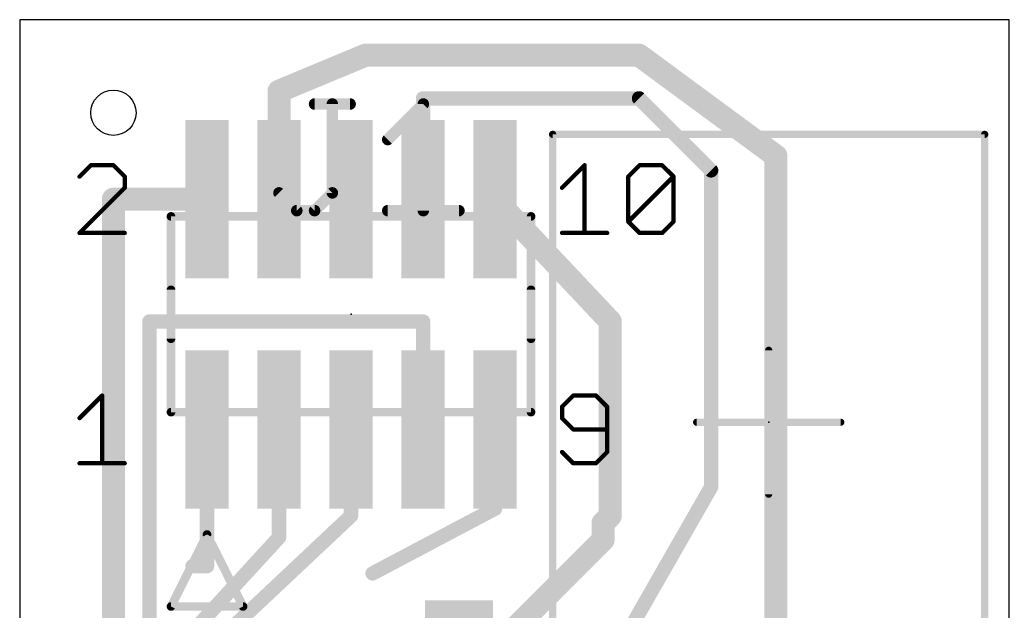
# Model space of a CAD drawing. Extents: x 0 to 17.4, y -0.3 to 29.2.
# Drawn here: x 0 to 17.45, y 18.76 to 29.2 of the extents above; entities that cross this region are included whole.
import ezdxf

# ---------------------------------------------------------------- set-up
doc = ezdxf.new("R2010")
doc.units = 0
for name, color, linetype in [('1', 22, 'CONTINUOUS'), ('20', 7, 'CONTINUOUS'), ('21', 253, 'CONTINUOUS'), ('23', 7, 'CONTINUOUS'), ('25', 253, 'CONTINUOUS'), ('51', 253, 'CONTINUOUS')]:
    doc.layers.add(name, color=color, linetype=linetype)

# ---------------------------------------------------------------- blocks, each defined once
blk = doc.blocks.new('RECT')
blk.add_solid([(-0.5, -0.5), (0.5, -0.5), (-0.5, 0.5), (0.5, 0.5)])

msp = doc.modelspace()

# ---------------------------------------------------------------- linework, layer by layer
at = {"layer": '1'}
for points, const_width in [([(4.572, 27.94), (6.096, 28.575)], 0.4064), ([(6.096, 28.575), (10.922, 28.575)], 0.4064), ([(10.922, 28.575), (13.335, 26.797)], 0.4064), ([(4.572, 26.035), (4.572, 27.94)], 0.4064), ([(10.922, 27.813), (7.112, 27.813)], 0.254), ([(7.112, 27.813), (7.112, 26.035)], 0.254), ([(12.192, 26.543), (10.922, 27.813)], 0.254), ([(13.335, 26.797), (13.335, 12.054)], 0.4064), ([(12.192, 20.955), (12.192, 26.543)], 0.254), ([(3.302, 26.035), (1.651, 26.035)], 0.4064), ([(1.651, 26.035), (1.651, 5.207)], 0.4064), ([(8.382, 26.035), (10.414, 23.876)], 0.4064), ([(2.286, 18.542), (2.286, 23.876)], 0.254), ([(2.286, 23.876), (7.112, 23.876)], 0.254), ([(7.112, 23.876), (7.112, 21.971)], 0.254), ([(10.414, 23.876), (10.414, 20.447)], 0.4064), ([(3.302, 21.971), (3.302, 19.558)], 0.254), ([(4.572, 21.971), (4.572, 20.066)], 0.254), ([(5.842, 20.447), (5.842, 21.971)], 0.254), ([(8.382, 21.971), (8.382, 20.574)], 0.254), ([(10.668, 18.288), (12.192, 20.955)], 0.254), ([(8.382, 20.574), (6.223, 19.431)], 0.254), ([(10.414, 20.447), (10.287, 20.32)], 0.4064), ([(3.683, 18.415), (5.842, 20.447)], 0.254), ([(10.287, 20.32), (10.287, 20.0207)], 0.4064), ([(4.572, 20.066), (3.175, 18.542)], 0.254), ([(10.287, 20.0207), (8.3189, 18.0526)], 0.4064), ([(3.302, 19.558), (3.048, 19.558)], 0.254)]:
    msp.add_lwpolyline(points, dxfattribs=dict(at, const_width=const_width))
for points, const_width in [([(6.096, 28.6766, 1), (6.096, 28.4734)], 0.2032), ([(6.1351, 28.4812, 1), (6.0569, 28.6688)], 0.2032), ([(10.9823, 28.6568, 1), (10.8617, 28.4932)], 0.2032), ([(10.922, 28.4734, 1), (10.922, 28.6766)], 0.2032), ([(4.6736, 27.94, 1), (4.4704, 27.94)], 0.2032), ([(4.5329, 28.0338, 1), (4.6111, 27.8462)], 0.2032), ([(7.112, 27.8765, 1), (7.112, 27.7495)], 0.127), ([(7.1755, 27.813, 1), (7.0485, 27.813)], 0.127), ([(10.9669, 27.8579, 1), (10.8771, 27.7681)], 0.127), ([(10.922, 27.7495, 1), (10.922, 27.8765)], 0.127), ([(13.4366, 26.797, 1), (13.2334, 26.797)], 0.2032), ([(13.2747, 26.7152, 1), (13.3953, 26.8788)], 0.2032), ([(12.2555, 26.543, 1), (12.1285, 26.543)], 0.127), ([(12.1471, 26.4981, 1), (12.2369, 26.5879)], 0.127), ([(1.651, 26.1366, 1), (1.651, 25.9334)], 0.2032), ([(1.7526, 26.035, 1), (1.5494, 26.035)], 0.2032), ([(3.302, 25.9334, 1), (3.302, 26.1366)], 0.2032), ([(8.456, 26.1046, 1), (8.308, 25.9654)], 0.2032), ([(4.4704, 26.035, 1), (4.6736, 26.035)], 0.2032), ([(7.0485, 26.035, 1), (7.1755, 26.035)], 0.127), ([(2.3495, 23.876, 1), (2.2225, 23.876)], 0.127), ([(2.286, 23.9395, 1), (2.286, 23.8125)], 0.127), ([(7.1755, 23.876, 1), (7.0485, 23.876)], 0.127), ([(7.112, 23.8125, 1), (7.112, 23.9395)], 0.127), ([(10.5156, 23.876, 1), (10.3124, 23.876)], 0.2032), ([(10.34, 23.8064, 1), (10.488, 23.9456)], 0.2032), ([(3.3655, 21.971, 1), (3.2385, 21.971)], 0.127), ([(4.6355, 21.971, 1), (4.5085, 21.971)], 0.127), ([(5.9055, 21.971, 1), (5.7785, 21.971)], 0.127), ([(7.0485, 21.971, 1), (7.1755, 21.971)], 0.127), ([(8.4455, 21.971, 1), (8.3185, 21.971)], 0.127), ([(12.1285, 20.955, 1), (12.2555, 20.955)], 0.127), ([(12.2471, 20.9235, 1), (12.1369, 20.9865)], 0.127), ([(8.3185, 20.574, 1), (8.4455, 20.574)], 0.127), ([(8.4117, 20.5179, 1), (8.3523, 20.6301)], 0.127), ([(10.4858, 20.3752, 1), (10.3422, 20.5188)], 0.2032), ([(5.7785, 20.447, 1), (5.9055, 20.447)], 0.127), ([(5.8855, 20.4008, 1), (5.7985, 20.4932)], 0.127), ([(10.3886, 20.32, 1), (10.1854, 20.32)], 0.2032), ([(10.2152, 20.3918, 1), (10.3588, 20.2482)], 0.2032), ([(10.3124, 20.447, 1), (10.5156, 20.447)], 0.2032), ([(4.5085, 20.066, 1), (4.6355, 20.066)], 0.127), ([(4.6188, 20.0231, 1), (4.5252, 20.1089)], 0.127), ([(10.1854, 20.0207, 1), (10.3886, 20.0207)], 0.2032), ([(10.3588, 19.9489, 1), (10.2152, 20.0925)], 0.2032), ([(3.048, 19.6215, 1), (3.048, 19.4945)], 0.127), ([(3.2385, 19.558, 1), (3.3655, 19.558)], 0.127), ([(3.302, 19.4945, 1), (3.302, 19.6215)], 0.127), ([(6.1933, 19.4871, 1), (6.2527, 19.3749)], 0.127)]:
    msp.add_lwpolyline(points, format="xyb", dxfattribs=dict(at, const_width=const_width))
at = {"layer": '20'}
for p, q in [((17.45, 29.2), (0, 29.2)), ((0, 29.2), (0, -0.254)), ((17.45, -0.254), (17.45, 29.2))]:
    msp.add_line(p, q, dxfattribs=at)
msp.add_circle((1.651, 27.559), 0.4, dxfattribs=at)
at = {"layer": '21'}
for points, const_width in [([(9.4298, 27.178, 1), (9.3662, 27.178)], 0.0635), ([(9.398, 27.2097, 1), (9.398, 27.1463)], 0.0635), ([(17.0497, 27.178, 1), (16.9863, 27.178)], 0.0635), ([(17.018, 27.1463, 1), (17.018, 27.2097)], 0.0635), ([(1.2532, 26.652, 1), (1.2532, 26.6139)], 0.0381), ([(1.2667, 26.6194, 1), (1.2398, 26.6464)], 0.0381), ([(1.665, 26.6464, 1), (1.638, 26.6194)], 0.0381), ([(1.6515, 26.6139, 1), (1.6515, 26.652)], 0.0381), ([(9.9804, 26.6329, 1), (9.9423, 26.6329)], 0.0381), ([(9.9748, 26.6194, 1), (9.9479, 26.6464)], 0.0381), ([(10.9316, 26.652, 1), (10.9316, 26.6139)], 0.0381), ([(10.9451, 26.6194, 1), (10.9182, 26.6464)], 0.0381), ([(11.3434, 26.6464, 1), (11.3164, 26.6194)], 0.0381), ([(11.3299, 26.6139, 1), (11.3299, 26.652)], 0.0381), ([(1.0406, 26.4473, 1), (1.0676, 26.4203)], 0.0381), ([(1.8697, 26.4338, 1), (1.8316, 26.4338)], 0.0381), ([(1.8372, 26.4203, 1), (1.8641, 26.4473)], 0.0381), ([(10.7515, 26.4338, 1), (10.7134, 26.4338)], 0.0381), ([(10.719, 26.4473, 1), (10.746, 26.4203)], 0.0381), ([(11.5481, 26.4338, 1), (11.51, 26.4338)], 0.0381), ([(11.5425, 26.4203, 1), (11.5156, 26.4473)], 0.0381), ([(11.5156, 26.4203, 1), (11.5425, 26.4473)], 0.0381), ([(1.8316, 26.2346, 1), (1.8697, 26.2346)], 0.0381), ([(1.8641, 26.2212, 1), (1.8372, 26.2481)], 0.0381), ([(9.5496, 26.2481, 1), (9.5766, 26.2212)], 0.0381), ([(10.746, 25.6507, 1), (10.719, 25.6238)], 0.0381), ([(10.719, 25.6507, 1), (10.746, 25.6238)], 0.0381), ([(10.7134, 25.6372, 1), (10.7515, 25.6372)], 0.0381), ([(11.51, 25.6372, 1), (11.5481, 25.6372)], 0.0381), ([(11.5425, 25.6238, 1), (11.5156, 25.6507)], 0.0381), ([(1.0541, 25.4572, 1), (1.0541, 25.4191)], 0.0381), ([(1.0406, 25.4516, 1), (1.0676, 25.4246)], 0.0381), ([(1.8506, 25.4191, 1), (1.8506, 25.4572)], 0.0381), ([(9.5631, 25.4572, 1), (9.5631, 25.4191)], 0.0381), ([(9.9423, 25.4381, 1), (9.9804, 25.4381)], 0.0381), ([(10.3596, 25.4191, 1), (10.3596, 25.4572)], 0.0381), ([(10.9316, 25.4572, 1), (10.9316, 25.4191)], 0.0381), ([(10.9182, 25.4246, 1), (10.9451, 25.4516)], 0.0381), ([(11.3164, 25.4516, 1), (11.3434, 25.4246)], 0.0381), ([(11.3299, 25.4191, 1), (11.3299, 25.4572)], 0.0381), ([(2.7051, 24.4348, 1), (2.6289, 24.4348)], 0.0762), ([(9.0551, 24.4348, 1), (8.9789, 24.4348)], 0.0762), ([(2.6289, 23.5712, 1), (2.7051, 23.5712)], 0.0762), ([(8.9789, 23.5712, 1), (9.0551, 23.5712)], 0.0762), ([(13.2398, 23.368, 1), (13.1762, 23.368)], 0.0635), ([(1.4714, 22.5689, 1), (1.4333, 22.5689)], 0.0381), ([(1.4658, 22.5554, 1), (1.4389, 22.5824)], 0.0381), ([(9.7622, 22.588, 1), (9.7622, 22.5499)], 0.0381), ([(9.7757, 22.5554, 1), (9.7488, 22.5824)], 0.0381), ([(10.174, 22.5824, 1), (10.147, 22.5554)], 0.0381), ([(10.1605, 22.5499, 1), (10.1605, 22.588)], 0.0381), ([(9.5496, 22.3833, 1), (9.5766, 22.3563)], 0.0381), ([(9.5822, 22.3698, 1), (9.5441, 22.3698)], 0.0381), ([(10.3787, 22.3698, 1), (10.3406, 22.3698)], 0.0381), ([(10.3462, 22.3563, 1), (10.3731, 22.3833)], 0.0381), ([(1.0406, 22.1841, 1), (1.0676, 22.1572)], 0.0381), ([(9.5766, 22.1841, 1), (9.5496, 22.1572)], 0.0381), ([(9.5441, 22.1706, 1), (9.5822, 22.1706)], 0.0381), ([(11.938, 22.1298, 1), (11.938, 22.0663)], 0.0635), ([(14.478, 22.0663, 1), (14.478, 22.1298)], 0.0635), ([(9.7622, 21.9906, 1), (9.7622, 21.9525)], 0.0381), ([(9.7488, 21.958, 1), (9.7757, 21.985)], 0.0381), ([(10.3596, 21.9525, 1), (10.3596, 21.9906)], 0.0381), ([(9.5766, 21.5867, 1), (9.5496, 21.5598)], 0.0381), ([(10.3406, 21.5732, 1), (10.3787, 21.5732)], 0.0381), ([(10.3731, 21.5598, 1), (10.3462, 21.5867)], 0.0381), ([(1.0541, 21.3932, 1), (1.0541, 21.3551)], 0.0381), ([(1.4333, 21.3741, 1), (1.4714, 21.3741)], 0.0381), ([(1.8506, 21.3551, 1), (1.8506, 21.3932)], 0.0381), ([(9.7622, 21.3932, 1), (9.7622, 21.3551)], 0.0381), ([(9.7488, 21.3606, 1), (9.7757, 21.3876)], 0.0381), ([(10.147, 21.3876, 1), (10.174, 21.3606)], 0.0381), ([(10.1605, 21.3551, 1), (10.1605, 21.3932)], 0.0381), ([(13.1762, 20.828, 1), (13.2398, 20.828)], 0.0635), ([(3.3361, 20.1338, 1), (3.2679, 20.0998)], 0.0762), ([(3.3361, 20.0998, 1), (3.2679, 20.1338)], 0.0762), ([(2.667, 18.8849, 1), (2.667, 18.8087)], 0.0762), ([(2.6329, 18.8638, 1), (2.7011, 18.8298)], 0.0762), ([(3.9029, 18.8298, 1), (3.9711, 18.8638)], 0.0762), ([(3.937, 18.8087, 1), (3.937, 18.8849)], 0.0762)]:
    msp.add_lwpolyline(points, format="xyb", dxfattribs=dict(at, const_width=const_width))
for points, const_width in [([(9.398, 17.018), (9.398, 27.178)], 0.127), ([(9.398, 27.178), (17.018, 27.178)], 0.127), ([(17.018, 27.178), (17.018, 17.018)], 0.127), ([(1.2532, 26.6329), (1.0541, 26.4338)], 0.0762), ([(1.6515, 26.6329), (1.2532, 26.6329)], 0.0762), ([(1.8506, 26.4338), (1.6515, 26.6329)], 0.0762), ([(9.5631, 26.2346), (9.9614, 26.6329)], 0.0762), ([(9.9614, 26.6329), (9.9614, 25.4381)], 0.0762), ([(10.7325, 26.4338), (10.9316, 26.6329)], 0.0762), ([(10.9316, 26.6329), (11.3299, 26.6329)], 0.0762), ([(11.3299, 26.6329), (11.529, 26.4338)], 0.0762), ([(1.8506, 26.2346), (1.8506, 26.4338)], 0.0762), ([(10.7325, 25.6372), (10.7325, 26.4338)], 0.0762), ([(10.7325, 25.6372), (11.529, 26.4338)], 0.0762), ([(11.529, 26.4338), (11.529, 25.6372)], 0.0762), ([(1.0541, 25.4381), (1.8506, 26.2346)], 0.0762), ([(10.9316, 25.4381), (10.7325, 25.6372)], 0.0762), ([(11.529, 25.6372), (11.3299, 25.4381)], 0.0762), ([(1.8506, 25.4381), (1.0541, 25.4381)], 0.0762), ([(9.5631, 25.4381), (10.3596, 25.4381)], 0.0762), ([(11.3299, 25.4381), (10.9316, 25.4381)], 0.0762), ([(2.667, 24.4348), (2.667, 23.5712)], 0.1524), ([(9.017, 23.5712), (9.017, 24.4348)], 0.1524), ([(13.208, 20.828), (13.208, 23.368)], 0.127), ([(1.0541, 22.1706), (1.4524, 22.5689)], 0.0762), ([(1.4524, 22.5689), (1.4524, 21.3741)], 0.0762), ([(9.7622, 22.5689), (9.5631, 22.3698)], 0.0762), ([(10.1605, 22.5689), (9.7622, 22.5689)], 0.0762), ([(10.3596, 22.3698), (10.1605, 22.5689)], 0.0762), ([(9.5631, 22.3698), (9.5631, 22.1706)], 0.0762), ([(10.3596, 21.5732), (10.3596, 22.3698)], 0.0762), ([(9.5631, 22.1706), (9.7622, 21.9715)], 0.0762), ([(11.938, 22.098), (14.478, 22.098)], 0.127), ([(9.7622, 21.9715), (10.3596, 21.9715)], 0.0762), ([(9.5631, 21.5732), (9.7622, 21.3741)], 0.0762), ([(10.1605, 21.3741), (10.3596, 21.5732)], 0.0762), ([(1.0541, 21.3741), (1.8506, 21.3741)], 0.0762), ([(9.7622, 21.3741), (10.1605, 21.3741)], 0.0762), ([(2.667, 18.8468), (3.302, 20.1168)], 0.1524), ([(3.302, 20.1168), (3.937, 18.8468)], 0.1524), ([(3.937, 18.8468), (2.667, 18.8468)], 0.1524)]:
    msp.add_lwpolyline(points, dxfattribs=dict(at, const_width=const_width))
at = {"layer": '23'}
for p in [(5.842, 24.003), (13.208, 22.098)]:
    msp.add_point(p, dxfattribs=at)
at = {"layer": '25', "const_width": 0.2032}
for points in [[(5.1991, 27.713), (5.8261, 27.713)], [(5.5126, 26.1453), (5.5126, 27.713)], [(6.4898, 27.0859), (7.1169, 27.713)], [(7.1169, 27.713), (7.1169, 25.8318)], [(4.572, 26.1453), (4.8855, 25.8318)], [(5.1991, 25.8318), (5.5126, 26.1453)], [(4.8855, 25.8318), (5.1991, 25.8318)], [(6.4898, 25.8318), (7.744, 25.8318)]]:
    msp.add_lwpolyline(points, dxfattribs=at)
at = {"layer": '25', "const_width": 0.1016}
for points in [[(5.1991, 27.7638, 1), (5.1991, 27.6622)], [(5.5634, 27.713, 1), (5.4618, 27.713)], [(5.8261, 27.6622, 1), (5.8261, 27.7638)], [(7.1677, 27.713, 1), (7.0661, 27.713)], [(7.1528, 27.6771, 1), (7.081, 27.7489)], [(6.4539, 27.1219, 1), (6.5257, 27.05)], [(4.6079, 26.1813, 1), (4.5361, 26.1094)], [(5.4618, 26.1453, 1), (5.5634, 26.1453)], [(5.5485, 26.1094, 1), (5.4767, 26.1813)], [(4.8855, 25.8826, 1), (4.8855, 25.781)], [(4.8496, 25.7959, 1), (4.9215, 25.8677)], [(5.1631, 25.8677, 1), (5.235, 25.7959)], [(5.1991, 25.781, 1), (5.1991, 25.8826)], [(6.4898, 25.8826, 1), (6.4898, 25.781)], [(7.0661, 25.8318, 1), (7.1677, 25.8318)], [(7.744, 25.781, 1), (7.744, 25.8826)]]:
    msp.add_lwpolyline(points, format="xyb", dxfattribs=at)
at = {"layer": '51'}
for points, const_width in [([(1.2532, 26.6329), (1.0541, 26.4338)], 0.0762), ([(1.6515, 26.6329), (1.2532, 26.6329)], 0.0762), ([(1.8506, 26.4338), (1.6515, 26.6329)], 0.0762), ([(9.5631, 26.2346), (9.9614, 26.6329)], 0.0762), ([(9.9614, 26.6329), (9.9614, 25.4381)], 0.0762), ([(10.7325, 26.4338), (10.9316, 26.6329)], 0.0762), ([(10.9316, 26.6329), (11.3299, 26.6329)], 0.0762), ([(11.3299, 26.6329), (11.529, 26.4338)], 0.0762), ([(1.8506, 26.2346), (1.8506, 26.4338)], 0.0762), ([(10.7325, 25.6372), (10.7325, 26.4338)], 0.0762), ([(10.7325, 25.6372), (11.529, 26.4338)], 0.0762), ([(11.529, 26.4338), (11.529, 25.6372)], 0.0762), ([(1.0541, 25.4381), (1.8506, 26.2346)], 0.0762), ([(2.667, 25.7302), (2.667, 22.2758)], 0.1524), ([(9.017, 25.7302), (2.667, 25.7302)], 0.1524), ([(9.017, 22.2758), (9.017, 25.7302)], 0.1524), ([(10.9316, 25.4381), (10.7325, 25.6372)], 0.0762), ([(11.529, 25.6372), (11.3299, 25.4381)], 0.0762), ([(1.8506, 25.4381), (1.0541, 25.4381)], 0.0762), ([(9.5631, 25.4381), (10.3596, 25.4381)], 0.0762), ([(11.3299, 25.4381), (10.9316, 25.4381)], 0.0762), ([(1.0541, 22.1706), (1.4524, 22.5689)], 0.0762), ([(1.4524, 22.5689), (1.4524, 21.3741)], 0.0762), ([(9.7622, 22.5689), (9.5631, 22.3698)], 0.0762), ([(10.1605, 22.5689), (9.7622, 22.5689)], 0.0762), ([(10.3596, 22.3698), (10.1605, 22.5689)], 0.0762), ([(2.667, 22.2758), (9.017, 22.2758)], 0.1524), ([(9.5631, 22.3698), (9.5631, 22.1706)], 0.0762), ([(10.3596, 21.5732), (10.3596, 22.3698)], 0.0762), ([(9.5631, 22.1706), (9.7622, 21.9715)], 0.0762), ([(9.7622, 21.9715), (10.3596, 21.9715)], 0.0762), ([(9.5631, 21.5732), (9.7622, 21.3741)], 0.0762), ([(10.1605, 21.3741), (10.3596, 21.5732)], 0.0762), ([(1.0541, 21.3741), (1.8506, 21.3741)], 0.0762), ([(9.7622, 21.3741), (10.1605, 21.3741)], 0.0762), ([(2.667, 18.8468), (3.302, 20.1168)], 0.1524), ([(3.302, 20.1168), (3.937, 18.8468)], 0.1524), ([(3.937, 18.8468), (2.667, 18.8468)], 0.1524)]:
    msp.add_lwpolyline(points, dxfattribs=dict(at, const_width=const_width))
for points, const_width in [([(1.2532, 26.652, 1), (1.2532, 26.6139)], 0.0381), ([(1.2667, 26.6194, 1), (1.2398, 26.6464)], 0.0381), ([(1.665, 26.6464, 1), (1.638, 26.6194)], 0.0381), ([(1.6515, 26.6139, 1), (1.6515, 26.652)], 0.0381), ([(9.9804, 26.6329, 1), (9.9423, 26.6329)], 0.0381), ([(9.9748, 26.6194, 1), (9.9479, 26.6464)], 0.0381), ([(10.9316, 26.652, 1), (10.9316, 26.6139)], 0.0381), ([(10.9451, 26.6194, 1), (10.9182, 26.6464)], 0.0381), ([(11.3434, 26.6464, 1), (11.3164, 26.6194)], 0.0381), ([(11.3299, 26.6139, 1), (11.3299, 26.652)], 0.0381), ([(1.0406, 26.4473, 1), (1.0676, 26.4203)], 0.0381), ([(1.8697, 26.4338, 1), (1.8316, 26.4338)], 0.0381), ([(1.8372, 26.4203, 1), (1.8641, 26.4473)], 0.0381), ([(10.7515, 26.4338, 1), (10.7134, 26.4338)], 0.0381), ([(10.719, 26.4473, 1), (10.746, 26.4203)], 0.0381), ([(11.5481, 26.4338, 1), (11.51, 26.4338)], 0.0381), ([(11.5425, 26.4203, 1), (11.5156, 26.4473)], 0.0381), ([(11.5156, 26.4203, 1), (11.5425, 26.4473)], 0.0381), ([(1.8316, 26.2346, 1), (1.8697, 26.2346)], 0.0381), ([(1.8641, 26.2212, 1), (1.8372, 26.2481)], 0.0381), ([(9.5496, 26.2481, 1), (9.5766, 26.2212)], 0.0381), ([(2.7051, 25.7302, 1), (2.6289, 25.7302)], 0.0762), ([(2.667, 25.7683, 1), (2.667, 25.6921)], 0.0762), ([(9.0551, 25.7302, 1), (8.9789, 25.7302)], 0.0762), ([(9.017, 25.6921, 1), (9.017, 25.7683)], 0.0762), ([(10.746, 25.6507, 1), (10.719, 25.6238)], 0.0381), ([(10.719, 25.6507, 1), (10.746, 25.6238)], 0.0381), ([(10.7134, 25.6372, 1), (10.7515, 25.6372)], 0.0381), ([(11.51, 25.6372, 1), (11.5481, 25.6372)], 0.0381), ([(11.5425, 25.6238, 1), (11.5156, 25.6507)], 0.0381), ([(1.0541, 25.4572, 1), (1.0541, 25.4191)], 0.0381), ([(1.0406, 25.4516, 1), (1.0676, 25.4246)], 0.0381), ([(1.8506, 25.4191, 1), (1.8506, 25.4572)], 0.0381), ([(9.5631, 25.4572, 1), (9.5631, 25.4191)], 0.0381), ([(9.9423, 25.4381, 1), (9.9804, 25.4381)], 0.0381), ([(10.3596, 25.4191, 1), (10.3596, 25.4572)], 0.0381), ([(10.9316, 25.4572, 1), (10.9316, 25.4191)], 0.0381), ([(10.9182, 25.4246, 1), (10.9451, 25.4516)], 0.0381), ([(11.3164, 25.4516, 1), (11.3434, 25.4246)], 0.0381), ([(11.3299, 25.4191, 1), (11.3299, 25.4572)], 0.0381), ([(1.4714, 22.5689, 1), (1.4333, 22.5689)], 0.0381), ([(1.4658, 22.5554, 1), (1.4389, 22.5824)], 0.0381), ([(9.7622, 22.588, 1), (9.7622, 22.5499)], 0.0381), ([(9.7757, 22.5554, 1), (9.7488, 22.5824)], 0.0381), ([(10.174, 22.5824, 1), (10.147, 22.5554)], 0.0381), ([(10.1605, 22.5499, 1), (10.1605, 22.588)], 0.0381), ([(2.667, 22.3139, 1), (2.667, 22.2377)], 0.0762), ([(9.017, 22.2377, 1), (9.017, 22.3139)], 0.0762), ([(9.5496, 22.3833, 1), (9.5766, 22.3563)], 0.0381), ([(9.5822, 22.3698, 1), (9.5441, 22.3698)], 0.0381), ([(10.3787, 22.3698, 1), (10.3406, 22.3698)], 0.0381), ([(10.3462, 22.3563, 1), (10.3731, 22.3833)], 0.0381), ([(1.0406, 22.1841, 1), (1.0676, 22.1572)], 0.0381), ([(2.6289, 22.2758, 1), (2.7051, 22.2758)], 0.0762), ([(8.9789, 22.2758, 1), (9.0551, 22.2758)], 0.0762), ([(9.5766, 22.1841, 1), (9.5496, 22.1572)], 0.0381), ([(9.5441, 22.1706, 1), (9.5822, 22.1706)], 0.0381), ([(9.7622, 21.9906, 1), (9.7622, 21.9525)], 0.0381), ([(9.7488, 21.958, 1), (9.7757, 21.985)], 0.0381), ([(10.3596, 21.9525, 1), (10.3596, 21.9906)], 0.0381), ([(9.5766, 21.5867, 1), (9.5496, 21.5598)], 0.0381), ([(10.3406, 21.5732, 1), (10.3787, 21.5732)], 0.0381), ([(10.3731, 21.5598, 1), (10.3462, 21.5867)], 0.0381), ([(1.0541, 21.3932, 1), (1.0541, 21.3551)], 0.0381), ([(1.4333, 21.3741, 1), (1.4714, 21.3741)], 0.0381), ([(1.8506, 21.3551, 1), (1.8506, 21.3932)], 0.0381), ([(9.7622, 21.3932, 1), (9.7622, 21.3551)], 0.0381), ([(9.7488, 21.3606, 1), (9.7757, 21.3876)], 0.0381), ([(10.147, 21.3876, 1), (10.174, 21.3606)], 0.0381), ([(10.1605, 21.3551, 1), (10.1605, 21.3932)], 0.0381), ([(3.3361, 20.1338, 1), (3.2679, 20.0998)], 0.0762), ([(3.3361, 20.0998, 1), (3.2679, 20.1338)], 0.0762), ([(2.667, 18.8849, 1), (2.667, 18.8087)], 0.0762), ([(2.6329, 18.8638, 1), (2.7011, 18.8298)], 0.0762), ([(3.9029, 18.8298, 1), (3.9711, 18.8638)], 0.0762), ([(3.937, 18.8087, 1), (3.937, 18.8849)], 0.0762)]:
    msp.add_lwpolyline(points, format="xyb", dxfattribs=dict(at, const_width=const_width))

# ---------------------------------------------------------------- block references
at = {"layer": '1', "xscale": 0.762, "yscale": 2.794}
for p in [(3.302, 26.035), (4.572, 26.035), (5.842, 26.035), (7.112, 26.035), (8.382, 26.035), (3.302, 21.971), (4.572, 21.971), (5.842, 21.971), (7.112, 21.971), (8.382, 21.971)]:
    msp.add_blockref('RECT', p, dxfattribs=at)
at = {"layer": '1', "xscale": 0.8, "yscale": 1.2, "rotation": 270}
msp.add_blockref('RECT', (7.747, 18.553), dxfattribs=at)

doc.saveas('drawing.dxf')
